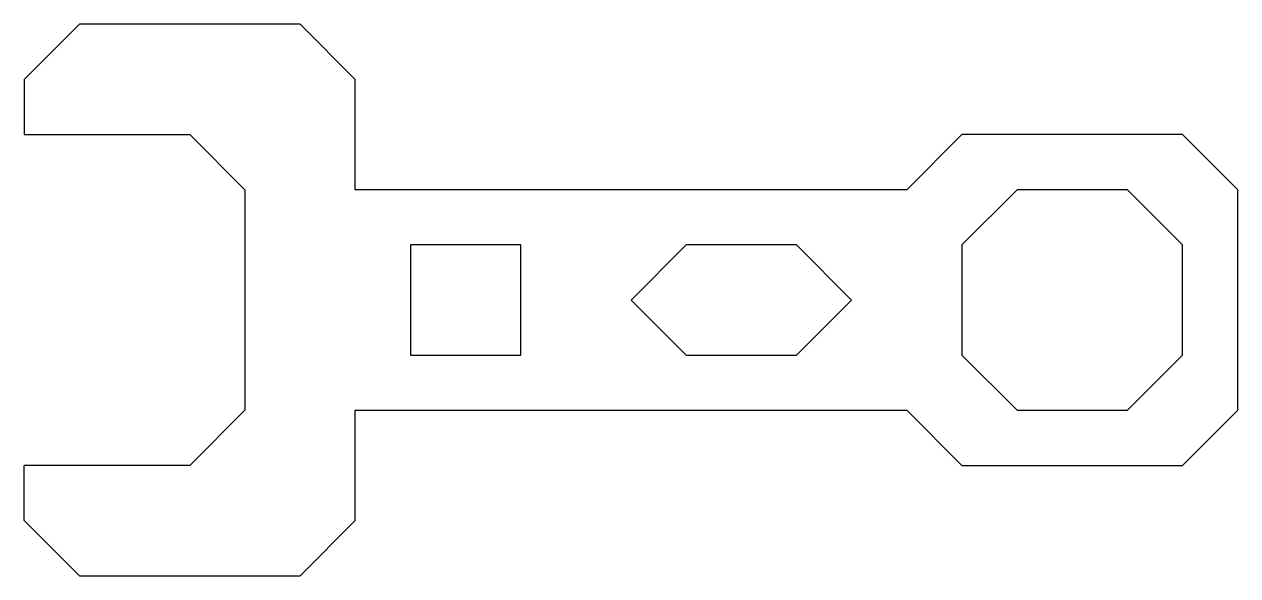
# Model space of a CAD drawing. Header units: inches. Extents: x 0.5 to 11.5, y 2.5 to 7.5.
import ezdxf

# ---------------------------------------------------------------- set-up
doc = ezdxf.new("R2010")
doc.units = ezdxf.units.IN
doc.header["$MEASUREMENT"] = 0

msp = doc.modelspace()

# ---------------------------------------------------------------- linework, layer by layer
for p, q in [((1, 7.5), (0.5, 7)), ((3, 7.5), (1, 7.5)), ((3.5, 7), (3, 7.5)), ((0.5, 7), (0.5, 6.5)), ((3.5, 6), (3.5, 7)), ((0.5, 6.5), (2, 6.5)), ((2, 6.5), (2.5, 6)), ((9, 6.5), (8.5, 6)), ((11, 6.5), (9, 6.5)), ((11.5, 6), (11, 6.5)), ((2.5, 6), (2.5, 4)), ((8.5, 6), (3.5, 6)), ((9.5, 6), (9, 5.5)), ((10.5, 6), (9.5, 6)), ((11, 5.5), (10.5, 6)), ((11.5, 4), (11.5, 6)), ((4, 5.5), (4, 4.5)), ((5, 5.5), (4, 5.5)), ((5, 4.5), (5, 5.5)), ((6.5, 5.5), (6, 5)), ((7.5, 5.5), (6.5, 5.5)), ((8, 5), (7.5, 5.5)), ((9, 5.5), (9, 4.5)), ((11, 4.5), (11, 5.5)), ((6, 5), (6.5, 4.5)), ((7.5, 4.5), (8, 5)), ((4, 4.5), (5, 4.5)), ((6.5, 4.5), (7.5, 4.5)), ((9, 4.5), (9.5, 4)), ((10.5, 4), (11, 4.5)), ((2.5, 4), (2, 3.5)), ((3.5, 3), (3.5, 4)), ((3.5, 4), (8.5, 4)), ((8.5, 4), (9, 3.5)), ((9.5, 4), (10.5, 4)), ((11, 3.5), (11.5, 4)), ((0.5, 3), (0.5, 3.5)), ((2, 3.5), (0.5, 3.5)), ((9, 3.5), (11, 3.5)), ((0.5, 3), (1, 2.5)), ((3, 2.5), (3.5, 3)), ((1, 2.5), (3, 2.5))]:
    msp.add_line(p, q)

doc.saveas('drawing.dxf')
